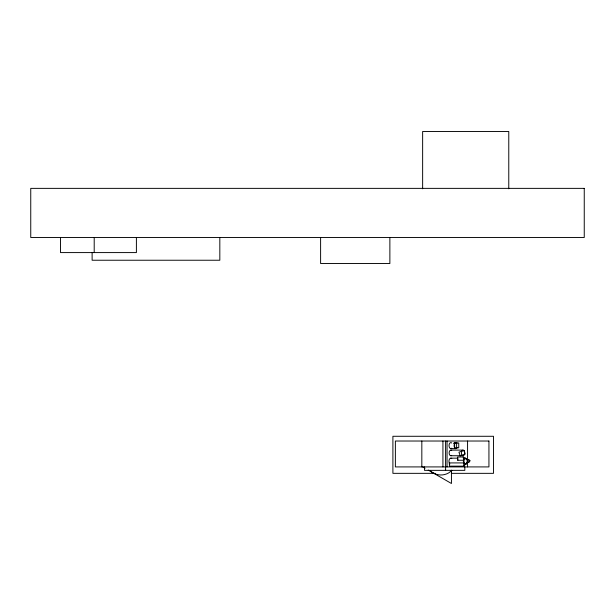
<?xml version="1.0" encoding="UTF-8"?>
<svg xmlns="http://www.w3.org/2000/svg" width="615" height="615" viewBox="0 0 615 615"><rect width="100%" height="100%" fill="white"/><g stroke="black" fill="none" stroke-linecap="round" stroke-linejoin="round"><path stroke-width="0.92" d="M465.178 458.26A3.113 1.868 -90 0 0 464.048 459.713L463.91 460.251L457.752 460.251L457.883 459.713M464.948 458.221L467.285 459.713A3.113 1.868 -90 0 1 467.469 462.073L465.663 464.379A3.113 1.868 -90 0 1 464.34 463.472L464.087 462.918L449.265 462.918L449.48 466.147L463.902 466.147L466.993 462.357L468.907 462.073A3.113 1.868 -90 0 0 468.722 459.713L466.823 459.597L463.295 457.014L457.537 457.014L457.752 460.251M457.007 442.985L456.614 443.461L453.947 443.461L454.339 442.985M468.838 462.357L470.191 460.712L468.668 459.597M451.956 470.421L448.719 472.904A15.629 15.629 0 0 1 429.862 470.421M465.355 458.221L464.779 458.26A3.113 1.868 -90 0 0 463.641 459.713L463.456 460.466A3.113 1.868 -90 0 0 463.641 462.826L463.941 463.472A3.113 1.868 -90 0 0 465.263 464.379L465.747 464.271A3.113 1.868 -90 0 0 466.877 462.826L467.069 462.073A3.113 1.868 -90 0 0 467.069 460.466M450.872 448.635L455.93 448.635M450.841 450.103L463.057 450.103M450.841 455.746L463.057 455.746M450.841 458.16L458.052 458.16M465.363 464.356L465.763 464.356M435.174 473.342L392.9 473.342L392.9 436.281L493.491 436.281L493.491 473.342L451.341 473.342M421.675 466.316L425.05 468.261M428.201 470.083L451.441 483.498L451.441 470.168M466.877 459.713L466.585 459.067A3.113 1.868 -90 0 0 465.263 458.16M463.91 460.251L464.087 462.918M463.295 457.014L463.902 466.147M508.774 188.797L508.774 131.502L422.636 131.502L422.636 188.797M467.569 441.024L467.569 459.244M467.569 462.119L467.569 466.916M464.817 466.916L464.817 470.352L424.511 470.352L424.511 466.916M456.614 443.461L456.614 447.789M454.639 442.985L454.639 447.789L458.752 447.789L458.752 442.985L453.947 442.985L453.947 443.461M447.051 441.024L447.051 466.916M445.598 441.024L445.598 470.352M442.923 441.024L442.923 466.916M421.829 441.024L421.829 466.916M389.872 237.498L389.872 263.52L320.607 263.52L320.607 237.498M219.824 237.498L219.824 260.237L92.119 260.237L92.119 252.657M136.399 237.498L136.399 252.588L60.516 252.588L60.516 237.498M94.203 237.498L94.203 252.588M451.771 448.204A3.021 1.814 -90 0 1 449.027 445.667A3.021 1.814 -90 0 1 451.725 442.985M456.784 442.985A3.021 1.814 -90 0 0 455.408 442.715L454.6 443.523A3.021 1.814 -90 0 0 454.639 447.789A3.021 1.814 -90 0 0 457.206 447.72M451.779 458.575A3.113 1.868 -90 0 0 449.519 459.067A3.113 1.868 -90 0 0 449.227 462.826L449.519 463.472A3.113 1.868 -90 0 0 449.911 463.964M451.687 455.369A2.821 1.691 -90 0 1 449.15 452.924A2.821 1.691 -90 0 1 451.687 450.48M464.525 454.331A2.821 1.691 -90 0 1 461.673 454.539A2.821 1.691 -90 0 1 462.764 450.149A2.821 1.691 -90 0 1 464.694 453.655M463.925 450.48L458.944 452.179L460.197 455.861L465.178 454.162L463.925 450.48M584.25 188.367L30.75 188.367L30.75 237.498L584.25 237.498L584.25 188.367M488.933 441.024L395.376 441.024L395.376 466.916L488.933 466.916L488.933 441.024"/></g></svg>
